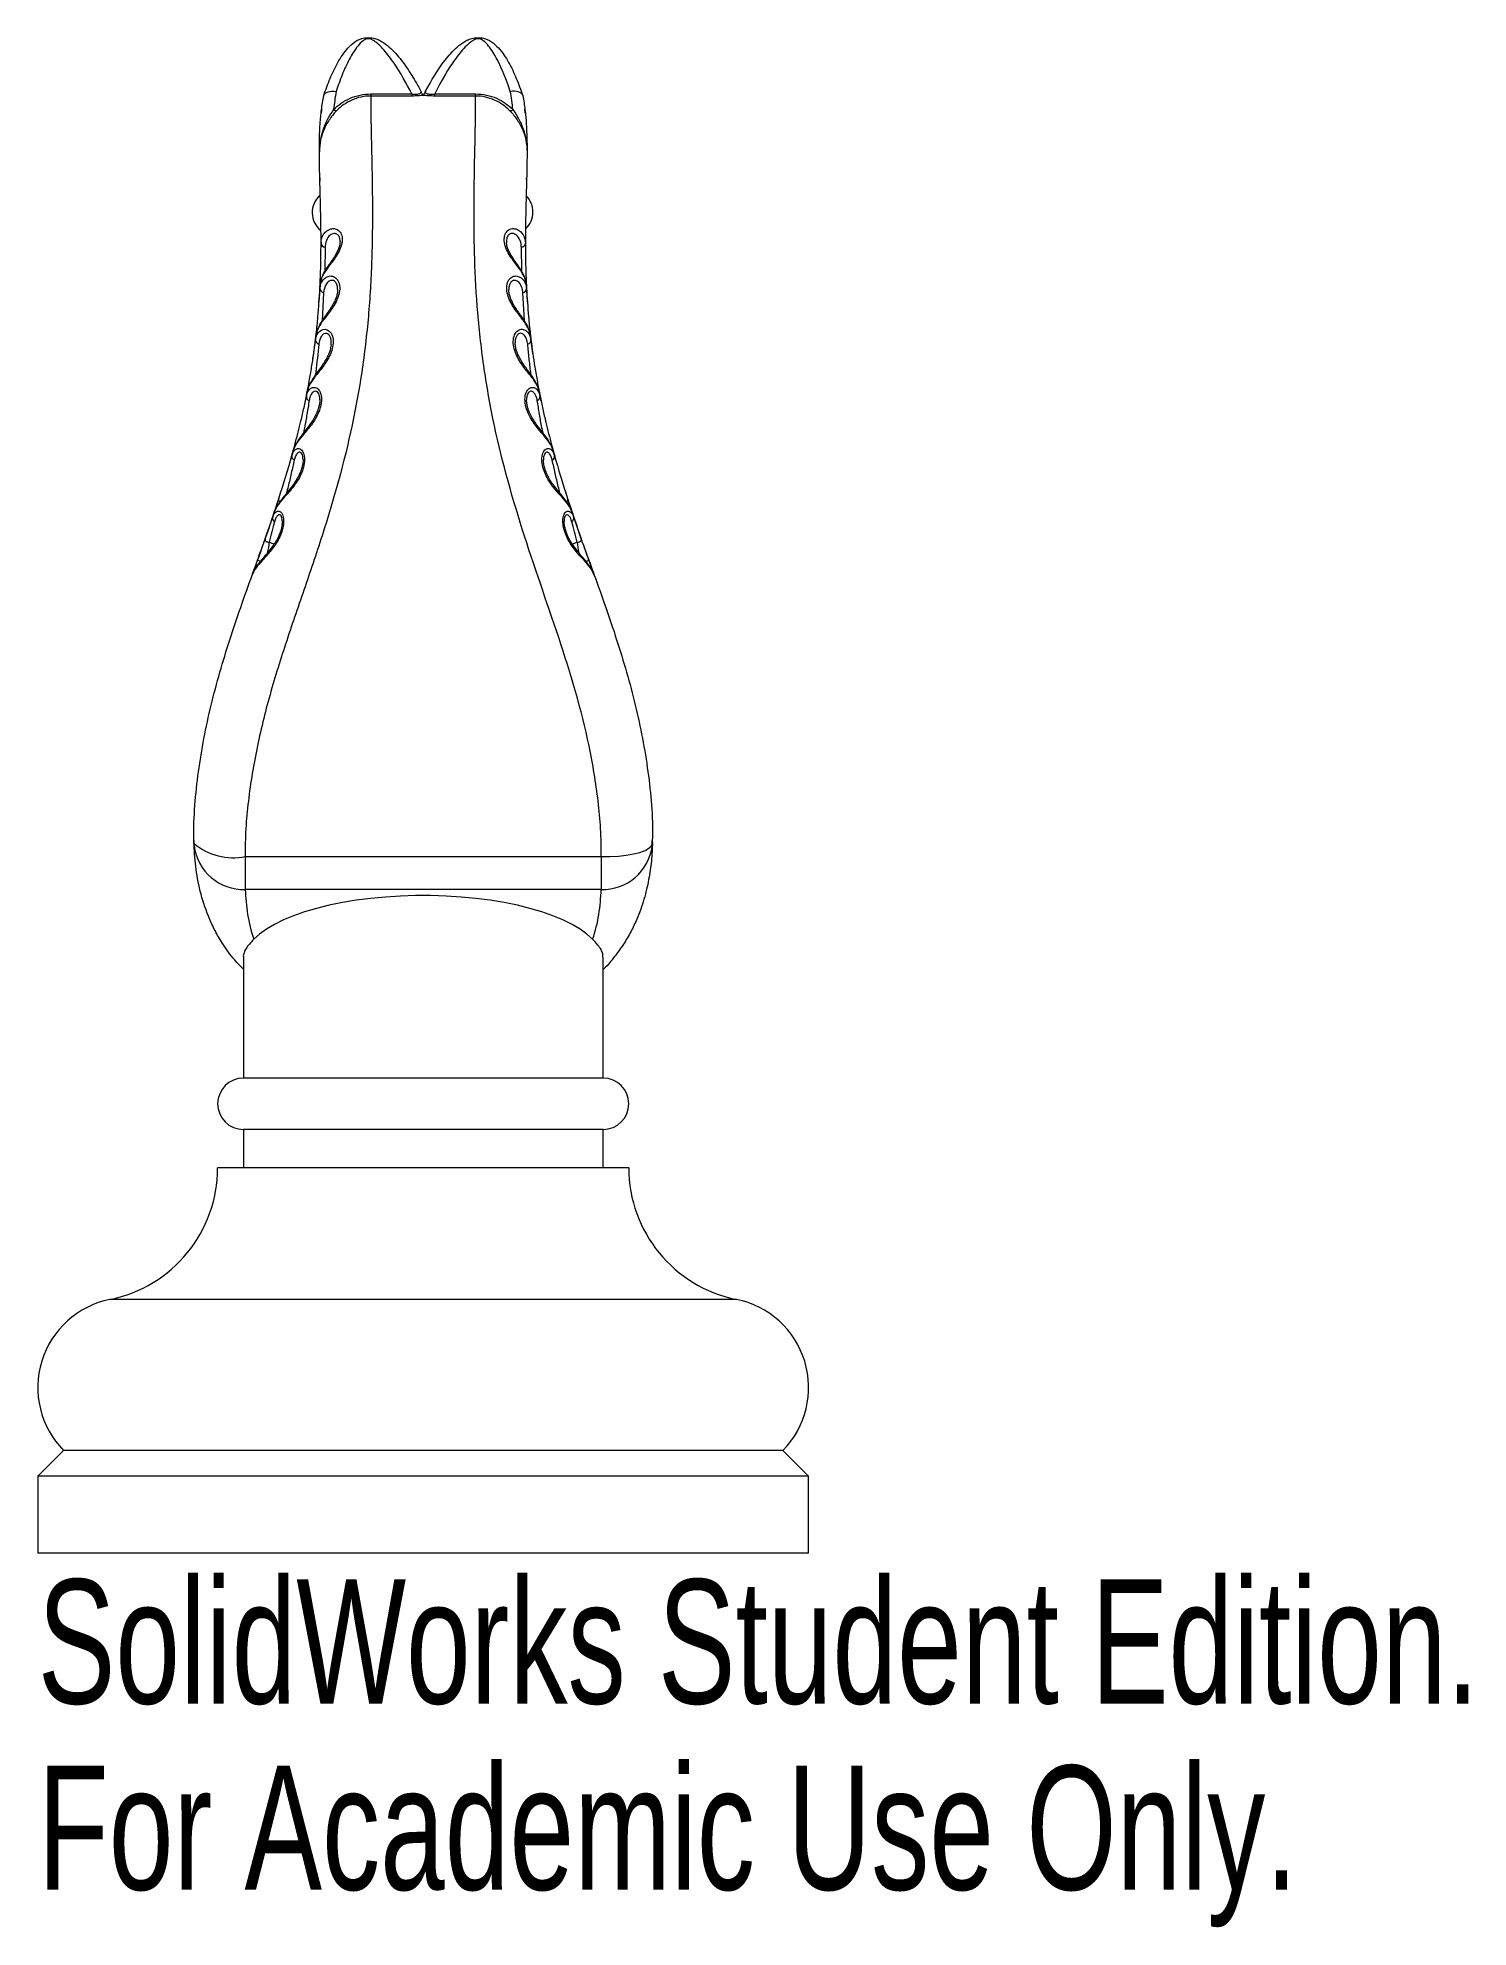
# Paper-space layout '_Front' of a CAD drawing. Header units: millimetres. Extents: x -15 to 40.7, y -14.6 to 59.
import ezdxf

# ---------------------------------------------------------------- set-up
doc = ezdxf.new("R2010")
doc.units = ezdxf.units.MM
doc.styles.add('SLDTEXTSTYLE0', font='TXT', dxfattribs={"width": 0.7})

psp = doc.layouts.new('_Front')

# ---------------------------------------------------------------- linework, layer by layer
at = {"color": 7, "linetype": 'Continuous', "lineweight": 15}
for p, q in [((-2.04, 56.814), (-2.04, 56.733)), ((-2.04, 56.814), (-0.447, 56.814)), ((-0.447, 56.733), (-2.04, 56.733)), ((-0.447, 56.814), (-0.447, 56.733)), ((0, 56.743), (0.009, 56.761)), ((0.447, 56.814), (2.04, 56.814)), ((0.447, 56.733), (0.447, 56.814)), ((2.04, 56.733), (0.447, 56.733)), ((2.04, 56.733), (2.04, 56.814)), ((-3.977, 51.042), (-3.977, 50.981)), ((3.242, 51.065), (3.239, 51.011)), ((-4.014, 49.379), (-4.058, 48.714)), ((4.058, 48.714), (4.014, 49.379)), ((-4.174, 47.402), (-4.316, 46.356)), ((-3.585, 47.042), (-3.586, 47.128)), ((4.269, 46.704), (4.174, 47.402)), ((-4.512, 45.23), (-4.589, 44.852)), ((-4.03, 44.901), (-4.028, 44.926)), ((4.589, 44.851), (4.512, 45.23)), ((-5.059, 42.922), (-5.162, 42.558)), ((5.162, 42.558), (5.059, 42.922)), ((-5.614, 41.079), (-5.835, 40.413)), ((-8.926, 27.745), (-8.924, 27.673)), ((8.904, 27.368), (8.911, 27.743)), ((8.924, 27.673), (8.925, 27.723)), ((-6.924, 27.127), (6.924, 27.127)), ((-6.924, 27.127), (-6.924, 25.84)), ((6.924, 27.127), (6.924, 25.84)), ((6.924, 25.84), (-6.924, 25.84)), ((-7, 23.211), (-7, 18.5)), ((7, 18.5), (7, 23.211)), ((7, 18.5), (-7, 18.5)), ((-7, 16.5), (-7, 15)), ((7, 16.5), (-7, 16.5)), ((7, 15), (7, 16.5)), ((8, 15), (-8, 15)), ((-14, 4), (-15, 3)), ((14, 4), (-14, 4)), ((15, 3), (14, 4)), ((-15, 3), (-15, 0)), ((15, 3), (-15, 3)), ((15, 0), (15, 3)), ((15, 0), (-15, 0))]:
    psp.add_line(p, q, dxfattribs=at)
at = {"color": 8, "linetype": 'Continuous', "lineweight": 15}
for p, q in [((-3.821, 50.845), (-3.832, 49.912)), ((3.832, 49.915), (3.821, 50.845)), ((-3.876, 49.074), (-3.936, 47.985)), ((3.936, 47.987), (3.876, 49.074)), ((-6.339, 38.609), (-6.45, 38.659)), ((12.191, 9.881), (-12.191, 9.881))]:
    psp.add_line(p, q, dxfattribs=at)
at = {"color": 7, "linetype": 'Continuous', "lineweight": 15, "flags": 128}
for points in [[(-0.009, 56.761), (-0.007, 56.757), (0, 56.743)], [(3.972, 56.063), (3.956, 56.229), (3.956, 56.23), (3.956, 56.23)], [(-6.565, 38.34), (-6.533, 38.43), (-6.45, 38.659)], [(6.924, 27.127), (7.264, 27.126), (7.594, 27.142), (7.904, 27.175), (8.186, 27.224), (8.431, 27.287), (8.632, 27.362), (8.784, 27.448), (8.881, 27.542), (8.922, 27.641)], [(6.593, 23.902), (6.371, 24.103), (6.103, 24.297), (5.791, 24.481), (5.437, 24.655), (5.045, 24.818), (4.616, 24.968), (4.154, 25.104), (3.663, 25.225), (3.145, 25.33), (2.604, 25.419), (2.045, 25.492), (1.471, 25.546), (0.887, 25.583), (0.296, 25.601), (-0.296, 25.601), (-0.887, 25.583), (-1.471, 25.546), (-2.045, 25.492), (-2.604, 25.419), (-3.145, 25.33), (-3.663, 25.225), (-4.154, 25.104), (-4.616, 24.968), (-5.045, 24.818), (-5.437, 24.655), (-5.791, 24.481), (-6.103, 24.297), (-6.371, 24.103), (-6.593, 23.902)]]:
    psp.add_lwpolyline(points, dxfattribs=at)
at = {"color": 8, "linetype": 'Continuous', "lineweight": 15, "flags": 128}
for points in [[(-5.994, 39.369), (-5.808, 39.294), (-5.804, 39.291)], [(5.804, 39.291), (5.808, 39.294), (5.994, 39.369)]]:
    psp.add_lwpolyline(points, dxfattribs=at)
at = {"color": 7, "linetype": 'Continuous', "lineweight": 15}
for centre, radius, start, end in [((-3.392, 56.313), 0.144, 228.49845, 284.59491), ((3.392, 56.313), 0.144, 255.40509, 311.50155), ((-3.431, 52.195), 0.889, 131.19597, 231.59309), ((3.383, 52.218), 0.889, 313.18036, 45.26938), ((-3.804, 51.018), 0.174, 184.95383, 264.30925), ((3.804, 51.018), 0.174, 275.69075, 355.04617), ((-3.847, 49.245), 0.174, 181.77838, 260.49563), ((3.847, 49.245), 0.174, 279.50437, 358.22162), ((-4.019, 47.236), 0.174, 177.36236, 254.79022), ((4.019, 47.236), 0.174, 285.20978, 2.63764), ((-4.373, 45.036), 0.174, 172.26525, 247.79163), ((4.373, 45.036), 0.174, 292.20837, 7.73475), ((-4.938, 42.707), 0.175, 167.30596, 240.83436), ((4.938, 42.707), 0.175, 299.16564, 12.69404), ((-5.686, 40.306), 0.176, 163.86435, 235.73353), ((5.686, 40.306), 0.176, 304.26647, 16.13565), ((-8.926, 27.675), 0.00273, 325.40165, 349.31644), ((-7.41, 29.384), 2.308, 229.05251, 282.12953), ((-6.987, 27.783), 1.944, 186.94287, 271.85394), ((6.983, 27.788), 1.949, 268.27911, 352.92408), ((8.925, 27.64), 0.00284, 141.49541, 163.3983), ((8.926, 27.675), 0.00273, 190.68356, 214.59835), ((-7, 17.5), 1, 90, 270), ((7, 17.5), 1, 270, 90), ((-13.222, 15), 5.222, 281.38806, 0), ((13.222, 15), 5.222, 180, 258.61194), ((-11.5, 6.449), 3.5, 101.38806, 224.41531), ((11.5, 6.449), 3.5, 315.58469, 78.61194)]:
    psp.add_arc(centre, radius, start, end, dxfattribs=at)
at = {"color": 8, "linetype": 'Continuous', "lineweight": 15}
for centre, radius, start, end in [((-7.97, 39.455), 1.978, 345.09245, 357.50367), ((8.047, 39.467), 2.055, 182.72711, 194.70425)]:
    psp.add_arc(centre, radius, start, end, dxfattribs=at)
at = {"color": 7, "linetype": 'Continuous', "lineweight": 15}
for points, knots in [([(-3.871, 56.754), (-3.795, 56.979), (-3.713, 57.199), (-3.534, 57.629), (-3.436, 57.839), (-3.212, 58.237), (-3.089, 58.427), (-2.854, 58.685), (-2.767, 58.768), (-2.557, 58.912), (-2.431, 58.974), (-2.289, 59)], [0, 0, 0, 0, 0.25, 0.25, 0.5, 0.5, 0.75, 0.75, 0.875, 0.875, 1, 1, 1, 1]), ([(-0.447, 56.814), (-0.659, 57.233), (-0.883, 57.637), (-1.259, 58.192), (-1.391, 58.368), (-1.601, 58.606), (-1.674, 58.681), (-1.789, 58.784), (-1.829, 58.817), (-1.912, 58.878), (-1.955, 58.906), (-2.03, 58.941), (-2.057, 58.952), (-2.106, 58.962), (-2.123, 58.964), (-2.159, 58.964), (-2.177, 58.962), (-2.225, 58.951), (-2.25, 58.939), (-2.296, 58.914), (-2.317, 58.9), (-2.417, 58.825), (-2.483, 58.753), (-2.671, 58.521), (-2.78, 58.343), (-2.98, 57.964), (-3.071, 57.762), (-3.24, 57.346), (-3.317, 57.132), (-3.39, 56.913)], [0, 0, 0, 0, 0.25, 0.25, 0.375, 0.375, 0.4375, 0.4375, 0.46875, 0.46875, 0.5, 0.5, 0.515625, 0.515625, 0.523438, 0.523438, 0.53125, 0.53125, 0.546875, 0.546875, 0.5625, 0.5625, 0.625, 0.625, 0.75, 0.75, 0.875, 0.875, 1, 1, 1, 1]), ([(-2.289, 59), (-2.289, 59), (-2.267, 59), (-2.209, 59), (-2.175, 59), (-2.108, 59), (-2.074, 59), (-2.015, 59), (-1.993, 59), (-1.993, 59)], [0, 0, 0, 0, 0.25, 0.25, 0.5, 0.5, 0.75, 0.75, 1, 1, 1, 1]), ([(-1.993, 59), (-1.922, 58.987), (-1.854, 58.967), (-1.729, 58.917), (-1.672, 58.888), (-1.508, 58.792), (-1.411, 58.718), (-1.144, 58.483), (-0.991, 58.308), (-0.705, 57.936), (-0.572, 57.74), (-0.322, 57.336), (-0.204, 57.128), (-0.091, 56.916)], [0, 0, 0, 0, 0.0625, 0.0625, 0.125, 0.125, 0.25, 0.25, 0.5, 0.5, 0.75, 0.75, 1, 1, 1, 1]), ([(0.091, 56.916), (0.318, 57.341), (0.56, 57.749), (0.991, 58.307), (1.144, 58.484), (1.411, 58.718), (1.507, 58.791), (1.672, 58.888), (1.73, 58.917), (1.854, 58.967), (1.922, 58.987), (1.993, 59)], [0, 0, 0, 0, 0.5, 0.5, 0.75, 0.75, 0.875, 0.875, 0.9375, 0.9375, 1, 1, 1, 1]), ([(3.39, 56.913), (3.245, 57.351), (3.081, 57.775), (2.779, 58.344), (2.67, 58.523), (2.48, 58.755), (2.415, 58.827), (2.315, 58.901), (2.295, 58.915), (2.248, 58.94), (2.223, 58.952), (2.175, 58.962), (2.157, 58.964), (2.121, 58.964), (2.104, 58.961), (2.056, 58.951), (2.029, 58.94), (1.954, 58.905), (1.911, 58.877), (1.828, 58.817), (1.789, 58.784), (1.674, 58.681), (1.602, 58.606), (1.391, 58.368), (1.259, 58.192), (0.884, 57.638), (0.658, 57.233), (0.447, 56.814)], [0, 0, 0, 0, 0.25, 0.25, 0.375, 0.375, 0.4375, 0.4375, 0.453125, 0.453125, 0.46875, 0.46875, 0.476563, 0.476563, 0.484375, 0.484375, 0.5, 0.5, 0.53125, 0.53125, 0.5625, 0.5625, 0.625, 0.625, 0.75, 0.75, 1, 1, 1, 1]), ([(1.993, 59), (1.993, 59), (2.015, 59), (2.074, 59), (2.108, 59), (2.175, 59), (2.209, 59), (2.267, 59), (2.289, 59), (2.289, 59)], [0, 0, 0, 0, 0.25, 0.25, 0.5, 0.5, 0.75, 0.75, 1, 1, 1, 1]), ([(2.289, 59), (2.429, 58.974), (2.554, 58.914), (2.762, 58.771), (2.85, 58.689), (3.086, 58.431), (3.211, 58.239), (3.435, 57.84), (3.533, 57.63), (3.713, 57.2), (3.795, 56.979), (3.871, 56.754)], [0, 0, 0, 0, 0.125, 0.125, 0.25, 0.25, 0.5, 0.5, 0.75, 0.75, 1, 1, 1, 1]), ([(-2.04, 56.733), (-2.04, 56.644), (-2.041, 56.5), (-2.038, 56.084), (-2.035, 55.814), (-2.025, 55.29), (-2.021, 55.097), (-2.012, 54.681), (-2.007, 54.456), (-1.997, 53.975), (-1.992, 53.718), (-1.984, 53.172), (-1.98, 52.881), (-1.975, 51.982), (-1.978, 51.341), (-2.005, 50.328), (-2.018, 49.98), (-2.053, 49.278), (-2.075, 48.924), (-2.158, 47.851), (-2.234, 47.124), (-2.437, 45.653), (-2.563, 44.917), (-3.009, 42.733), (-3.404, 41.3), (-4.075, 39.168), (-4.314, 38.461), (-4.796, 37.056), (-5.039, 36.358), (-5.503, 34.959), (-5.725, 34.259), (-6.126, 32.851), (-6.305, 32.142), (-6.602, 30.714), (-6.721, 29.998), (-6.849, 28.922), (-6.883, 28.563), (-6.926, 27.843), (-6.935, 27.485), (-6.924, 27.127)], [0, 0, 0, 0, 0.0625, 0.0625, 0.125, 0.125, 0.15625, 0.15625, 0.1875, 0.1875, 0.21875, 0.21875, 0.25, 0.25, 0.3125, 0.3125, 0.34375, 0.34375, 0.375, 0.375, 0.4375, 0.4375, 0.5, 0.5, 0.625, 0.625, 0.6875, 0.6875, 0.75, 0.75, 0.8125, 0.8125, 0.875, 0.875, 0.9375, 0.9375, 0.96875, 0.96875, 1, 1, 1, 1]), ([(-4.04, 54.561), (-4.041, 54.923), (-4.034, 55.286), (-3.998, 55.833), (-3.982, 56.015), (-3.938, 56.379), (-3.91, 56.563), (-3.874, 56.743)], [0, 0, 0, 0, 0.5, 0.5, 0.75, 0.75, 1, 1, 1, 1]), ([(-3.874, 56.743), (-3.874, 56.743), (-3.874, 56.744), (-3.873, 56.746), (-3.873, 56.748), (-3.872, 56.751), (-3.871, 56.754)], [0, 0, 0, 0, 0.00002252998, 0.00002252998, 0.00002252998, 0.00004142278, 0.00004142278, 0.00004142278, 0.00004142278]), ([(-3.871, 56.754), (-3.849, 56.818), (-3.789, 56.869), (-3.614, 56.927), (-3.502, 56.932), (-3.39, 56.913)], [0, 0, 0, 0, 0.5, 0.5, 1, 1, 1, 1]), ([(-3.487, 56.205), (-3.309, 56.383), (-3.093, 56.536), (-2.724, 56.698), (-2.591, 56.742), (-2.32, 56.799), (-2.182, 56.814), (-2.04, 56.814)], [0, 0, 0, 0, 0.5, 0.5, 0.75, 0.75, 1, 1, 1, 1]), ([(-2.04, 56.733), (-2.17, 56.733), (-2.297, 56.719), (-2.545, 56.665), (-2.667, 56.625), (-3.002, 56.475), (-3.196, 56.335), (-3.356, 56.174)], [0, 0, 0, 0, 0.25, 0.25, 0.5, 0.5, 1, 1, 1, 1]), ([(-0.447, 56.814), (-0.384, 56.807), (-0.32, 56.804), (-0.209, 56.809), (-0.164, 56.818), (-0.106, 56.841), (-0.091, 56.855), (-0.079, 56.884), (-0.082, 56.9), (-0.091, 56.916)], [0, 0, 0, 0, 0.25, 0.25, 0.5, 0.5, 0.75, 0.75, 1, 1, 1, 1]), ([(-0.009, 56.761), (-0.055, 56.752), (-0.119, 56.745), (-0.271, 56.736), (-0.359, 56.733), (-0.447, 56.733)], [0, 0, 0, 0, 0.5, 0.5, 1, 1, 1, 1]), ([(0.447, 56.733), (0.359, 56.733), (0.271, 56.736), (0.118, 56.745), (0.055, 56.752), (0.009, 56.761)], [0, 0, 0, 0, 0.5, 0.5, 1, 1, 1, 1]), ([(0.091, 56.916), (0.082, 56.9), (0.079, 56.884), (0.091, 56.855), (0.106, 56.841), (0.164, 56.818), (0.208, 56.809), (0.319, 56.804), (0.384, 56.807), (0.447, 56.814)], [0, 0, 0, 0, 0.25, 0.25, 0.5, 0.5, 0.75, 0.75, 1, 1, 1, 1]), ([(6.924, 27.127), (6.935, 27.485), (6.926, 27.845), (6.883, 28.564), (6.849, 28.922), (6.721, 29.998), (6.602, 30.715), (6.156, 32.853), (5.738, 34.252), (4.81, 37.047), (4.303, 38.448), (3.41, 41.281), (3.014, 42.713), (2.566, 44.901), (2.439, 45.64), (2.235, 47.112), (2.159, 47.841), (2.049, 49.266), (2.015, 49.964), (1.987, 50.981), (1.982, 51.315), (1.976, 51.957), (1.976, 52.267), (1.98, 52.864), (1.983, 53.151), (1.992, 53.701), (1.997, 53.962), (2.012, 54.688), (2.021, 55.102), (2.031, 55.623), (2.034, 55.781), (2.038, 56.061), (2.039, 56.183), (2.041, 56.499), (2.04, 56.644), (2.04, 56.733)], [0, 0, 0, 0, 0.03125, 0.03125, 0.0625, 0.0625, 0.125, 0.125, 0.25, 0.25, 0.375, 0.375, 0.5, 0.5, 0.5625, 0.5625, 0.625, 0.625, 0.6875, 0.6875, 0.71875, 0.71875, 0.75, 0.75, 0.78125, 0.78125, 0.8125, 0.8125, 0.875, 0.875, 0.90625, 0.90625, 0.9375, 0.9375, 1, 1, 1, 1]), ([(2.04, 56.814), (2.182, 56.814), (2.324, 56.798), (2.596, 56.741), (2.725, 56.698), (2.971, 56.59), (3.088, 56.524), (3.301, 56.376), (3.398, 56.294), (3.487, 56.205)], [0, 0, 0, 0, 0.25, 0.25, 0.5, 0.5, 0.75, 0.75, 1, 1, 1, 1]), ([(3.356, 56.174), (3.276, 56.254), (3.189, 56.329), (2.998, 56.463), (2.893, 56.524), (2.667, 56.625), (2.549, 56.664), (2.3, 56.719), (2.17, 56.733), (2.04, 56.733)], [0, 0, 0, 0, 0.25, 0.25, 0.5, 0.5, 0.75, 0.75, 1, 1, 1, 1]), ([(3.871, 56.754), (3.849, 56.818), (3.789, 56.869), (3.614, 56.927), (3.502, 56.932), (3.39, 56.913)], [0, 0, 0, 0, 0.5, 0.5, 1, 1, 1, 1]), ([(3.871, 56.754), (3.872, 56.75), (3.873, 56.747), (3.874, 56.745), (3.874, 56.744), (3.874, 56.743), (3.874, 56.743)], [0, 0, 0, 0, 0.00002232162, 0.00002232162, 0.00002232162, 0.00004121863, 0.00004121863, 0.00004121863, 0.00004121863]), ([(3.874, 56.743), (3.91, 56.563), (3.938, 56.379), (3.982, 56.015), (3.998, 55.833), (4.034, 55.286), (4.041, 54.923), (4.04, 54.561)], [0, 0, 0, 0, 0.25, 0.25, 0.5, 0.5, 1, 1, 1, 1]), ([(-3.487, 56.205), (-3.567, 56.097), (-3.643, 55.979), (-3.779, 55.727), (-3.84, 55.591), (-3.987, 55.171), (-4.041, 54.864), (-4.04, 54.561)], [0, 0, 0, 0, 0.25, 0.25, 0.5, 0.5, 1, 1, 1, 1]), ([(-3.356, 56.174), (-3.452, 56.077), (-3.544, 55.969), (-3.711, 55.729), (-3.787, 55.597), (-3.91, 55.32), (-3.959, 55.173), (-4.024, 54.87), (-4.04, 54.715), (-4.04, 54.561)], [0, 0, 0, 0, 0.25, 0.25, 0.5, 0.5, 0.75, 0.75, 1, 1, 1, 1]), ([(-3.956, 56.23), (-3.956, 56.229), (-3.963, 56.173), (-3.968, 56.116), (-3.973, 56.06)], [0, 0, 0, 0, 0.002504, 1, 1, 1, 1]), ([(3.356, 56.174), (3.452, 56.077), (3.544, 55.969), (3.711, 55.729), (3.787, 55.597), (3.91, 55.32), (3.959, 55.173), (4.024, 54.87), (4.04, 54.715), (4.04, 54.561)], [0, 0, 0, 0, 0.25, 0.25, 0.5, 0.5, 0.75, 0.75, 1, 1, 1, 1]), ([(3.487, 56.205), (3.567, 56.097), (3.643, 55.979), (3.779, 55.727), (3.84, 55.591), (3.987, 55.171), (4.041, 54.864), (4.04, 54.561)], [0, 0, 0, 0, 0.25, 0.25, 0.5, 0.5, 1, 1, 1, 1]), ([(-3.977, 51.003), (-3.977, 51.458), (-3.984, 51.889), (-4.001, 52.658), (-4.011, 52.999), (-4.023, 53.45), (-4.027, 53.591), (-4.032, 53.846), (-4.034, 53.961), (-4.039, 54.273), (-4.04, 54.437), (-4.04, 54.561)], [0, 0, 0, 0, 0.25, 0.25, 0.5, 0.5, 0.625, 0.625, 0.75, 0.75, 1, 1, 1, 1]), ([(4.04, 54.561), (4.04, 54.435), (4.039, 54.268), (4.034, 53.949), (4.032, 53.832), (4.026, 53.576), (4.023, 53.438), (4.011, 52.992), (4.001, 52.652), (3.984, 51.878), (3.977, 51.455), (3.977, 51.003)], [0, 0, 0, 0, 0.25, 0.25, 0.375, 0.375, 0.5, 0.5, 0.75, 0.75, 1, 1, 1, 1]), ([(-4.025, 53.548), (-4.025, 53.547), (-4.025, 53.545), (-4.025, 53.522), (-4.024, 53.508)], [0, 0, 0, 0, 0.420892, 1, 1, 1, 1]), ([(-4.016, 53.197), (-4.018, 53.277), (-4.02, 53.346), (-4.023, 53.455), (-4.024, 53.495), (-4.025, 53.519)], [0, 0, 0, 0, 0.5, 0.5, 1, 1, 1, 1]), ([(-4.025, 53.516), (-4.024, 53.51), (-4.024, 53.496), (-4.023, 53.457), (-4.023, 53.433)], [0, 0, 0, 0, 0.390413, 1, 1, 1, 1]), ([(4.024, 53.483), (4.024, 53.503), (4.025, 53.541), (4.025, 53.546), (4.025, 53.548)], [0, 0, 0, 0, 0.538359, 1, 1, 1, 1]), ([(-3.977, 51.003), (-3.977, 51.119), (-3.947, 51.23), (-3.86, 51.375), (-3.825, 51.419), (-3.741, 51.494), (-3.692, 51.525), (-3.587, 51.566), (-3.529, 51.576), (-3.414, 51.566), (-3.356, 51.546), (-3.256, 51.47), (-3.213, 51.414), (-3.16, 51.275), (-3.148, 51.192), (-3.159, 51.016), (-3.182, 50.923), (-3.25, 50.741), (-3.296, 50.651), (-3.447, 50.396), (-3.567, 50.244), (-3.769, 49.971), (-3.855, 49.847), (-3.974, 49.608), (-4.009, 49.493), (-4.014, 49.379)], [0, 0, 0, 0, 0.125, 0.125, 0.1875, 0.1875, 0.25, 0.25, 0.3125, 0.3125, 0.375, 0.375, 0.4375, 0.4375, 0.5, 0.5, 0.5625, 0.5625, 0.625, 0.625, 0.75, 0.75, 0.875, 0.875, 1, 1, 1, 1]), ([(4.014, 49.379), (4.009, 49.492), (3.975, 49.606), (3.857, 49.845), (3.772, 49.968), (3.619, 50.173), (3.565, 50.245), (3.455, 50.396), (3.399, 50.477), (3.298, 50.646), (3.252, 50.735), (3.183, 50.918), (3.16, 51.012), (3.148, 51.189), (3.159, 51.273), (3.212, 51.412), (3.255, 51.468), (3.355, 51.545), (3.413, 51.566), (3.528, 51.576), (3.586, 51.567), (3.744, 51.506), (3.831, 51.423), (3.947, 51.231), (3.977, 51.119), (3.977, 51.003)], [0, 0, 0, 0, 0.125, 0.125, 0.25, 0.25, 0.3125, 0.3125, 0.375, 0.375, 0.4375, 0.4375, 0.5, 0.5, 0.5625, 0.5625, 0.625, 0.625, 0.6875, 0.6875, 0.75, 0.75, 0.875, 0.875, 1, 1, 1, 1]), ([(-4.019, 49.302), (-4.01, 49.5), (-3.983, 50.065), (-3.979, 50.634), (-3.977, 51.003)], [0, 0, 0, 0, 0.351034, 1, 1, 1, 1]), ([(-3.237, 51.074), (-3.238, 51.04), (-3.24, 50.963), (-3.278, 50.824), (-3.342, 50.671), (-3.432, 50.51), (-3.541, 50.346), (-3.661, 50.177), (-3.785, 49.999), (-3.901, 49.805), (-3.979, 49.606), (-4.016, 49.459), (-4.012, 49.388), (-4.011, 49.379)], [0, 0, 0, 0, 0.057893, 0.127729, 0.201955, 0.283102, 0.37258, 0.472124, 0.585742, 0.716462, 0.860191, 0.983145, 1, 1, 1, 1]), ([(4.006, 49.421), (4.005, 49.444), (4.002, 49.532), (3.952, 49.685), (3.859, 49.882), (3.736, 50.071), (3.606, 50.254), (3.488, 50.423), (3.388, 50.586), (3.308, 50.745), (3.255, 50.893), (3.245, 50.979), (3.24, 51.016)], [0, 0, 0, 0, 0.047172, 0.180812, 0.320979, 0.464354, 0.581913, 0.684802, 0.775057, 0.856184, 0.938674, 1, 1, 1, 1]), ([(3.977, 51.003), (3.979, 50.634), (3.983, 50.068), (4.009, 49.506), (4.019, 49.31)], [0, 0, 0, 0, 0.65221, 1, 1, 1, 1]), ([(-4.021, 49.24), (-4.015, 49.351), (-3.982, 49.455), (-3.891, 49.587), (-3.853, 49.626), (-3.766, 49.688), (-3.715, 49.712), (-3.607, 49.731), (-3.547, 49.727), (-3.434, 49.682), (-3.38, 49.639), (-3.297, 49.517), (-3.268, 49.438), (-3.245, 49.262), (-3.25, 49.167), (-3.308, 48.883), (-3.4, 48.697), (-3.605, 48.372), (-3.719, 48.228), (-3.915, 47.97), (-4, 47.851), (-4.123, 47.623), (-4.161, 47.513), (-4.174, 47.402)], [0, 0, 0, 0, 0.125, 0.125, 0.1875, 0.1875, 0.25, 0.25, 0.3125, 0.3125, 0.375, 0.375, 0.4375, 0.4375, 0.5, 0.5, 0.625, 0.625, 0.75, 0.75, 0.875, 0.875, 1, 1, 1, 1]), ([(4.174, 47.402), (4.161, 47.513), (4.123, 47.622), (4.001, 47.849), (3.916, 47.968), (3.72, 48.226), (3.607, 48.369), (3.453, 48.613), (3.404, 48.7), (3.323, 48.879), (3.29, 48.974), (3.251, 49.163), (3.245, 49.259), (3.267, 49.433), (3.295, 49.513), (3.377, 49.636), (3.431, 49.68), (3.545, 49.727), (3.604, 49.731), (3.768, 49.703), (3.859, 49.632), (3.981, 49.457), (4.015, 49.351), (4.021, 49.24)], [0, 0, 0, 0, 0.125, 0.125, 0.25, 0.25, 0.375, 0.375, 0.4375, 0.4375, 0.5, 0.5, 0.5625, 0.5625, 0.625, 0.625, 0.6875, 0.6875, 0.75, 0.75, 0.875, 0.875, 1, 1, 1, 1]), ([(-4.185, 47.323), (-4.178, 47.372), (-4.143, 47.648), (-4.081, 48.285), (-4.044, 48.876), (-4.021, 49.24)], [0, 0, 0, 0, 0.076938, 0.430408, 1, 1, 1, 1]), ([(-3.333, 49.206), (-3.333, 49.175), (-3.333, 49.097), (-3.365, 48.955), (-3.425, 48.788), (-3.514, 48.613), (-3.625, 48.435), (-3.753, 48.254), (-3.886, 48.066), (-4.019, 47.864), (-4.114, 47.658), (-4.165, 47.51), (-4.168, 47.438), (-4.168, 47.432)], [0, 0, 0, 0, 0.044548, 0.113961, 0.189466, 0.272876, 0.365087, 0.467749, 0.583569, 0.714566, 0.864175, 0.990005, 1, 1, 1, 1]), ([(4.163, 47.445), (4.159, 47.474), (4.147, 47.571), (4.082, 47.735), (3.973, 47.941), (3.835, 48.14), (3.695, 48.334), (3.573, 48.516), (3.47, 48.694), (3.393, 48.867), (3.347, 49.028), (3.327, 49.142), (3.332, 49.193), (3.333, 49.201)], [0, 0, 0, 0, 0.05629, 0.186389, 0.323782, 0.464165, 0.577073, 0.677749, 0.766414, 0.847473, 0.920979, 0.987501, 1, 1, 1, 1]), ([(4.021, 49.24), (4.044, 48.876), (4.081, 48.286), (4.143, 47.65), (4.178, 47.375), (4.184, 47.327)], [0, 0, 0, 0, 0.570683, 0.924311, 1, 1, 1, 1]), ([(-4.526, 45.158), (-4.495, 45.317), (-4.429, 45.66), (-4.342, 46.176), (-4.26, 46.711), (-4.215, 47.066), (-4.193, 47.244)], [0, 0, 0, 0, 0.2248451, 0.4835359, 0.7417484, 1, 1, 1, 1]), ([(-4.193, 47.244), (-4.18, 47.35), (-4.143, 47.447), (-4.016, 47.601), (-3.923, 47.659), (-3.762, 47.647), (-3.705, 47.625), (-3.604, 47.534), (-3.562, 47.466), (-3.511, 47.303), (-3.501, 47.209), (-3.512, 47.017), (-3.532, 46.919), (-3.592, 46.731), (-3.632, 46.639), (-3.722, 46.467), (-3.772, 46.385), (-3.93, 46.153), (-4.039, 46.02), (-4.235, 45.773), (-4.318, 45.663), (-4.446, 45.446), (-4.49, 45.339), (-4.512, 45.23)], [0, 0, 0, 0, 0.125, 0.125, 0.25, 0.25, 0.3125, 0.3125, 0.375, 0.375, 0.4375, 0.4375, 0.5, 0.5, 0.5625, 0.5625, 0.625, 0.625, 0.75, 0.75, 0.875, 0.875, 1, 1, 1, 1]), ([(4.512, 45.23), (4.49, 45.339), (4.447, 45.444), (4.32, 45.66), (4.235, 45.773), (4.09, 45.956), (4.038, 46.02), (3.933, 46.156), (3.878, 46.229), (3.722, 46.459), (3.623, 46.634), (3.533, 46.916), (3.513, 47.014), (3.501, 47.205), (3.51, 47.3), (3.561, 47.464), (3.603, 47.533), (3.704, 47.624), (3.76, 47.646), (3.868, 47.655), (3.919, 47.643), (4.007, 47.597), (4.046, 47.564), (4.142, 47.449), (4.18, 47.35), (4.193, 47.244)], [0, 0, 0, 0, 0.125, 0.125, 0.25, 0.25, 0.3125, 0.3125, 0.375, 0.375, 0.5, 0.5, 0.5625, 0.5625, 0.625, 0.625, 0.6875, 0.6875, 0.75, 0.75, 0.8125, 0.8125, 0.875, 0.875, 1, 1, 1, 1]), ([(4.498, 45.27), (4.488, 45.312), (4.463, 45.426), (4.374, 45.606), (4.241, 45.82), (4.085, 46.03), (3.935, 46.235), (3.809, 46.428), (3.707, 46.619), (3.632, 46.803), (3.591, 46.973), (3.575, 47.087), (3.58, 47.135), (3.58, 47.138)], [0, 0, 0, 0, 0.077789, 0.207966, 0.34743, 0.488322, 0.597344, 0.695622, 0.783197, 0.862916, 0.933994, 0.996299, 1, 1, 1, 1]), ([(4.193, 47.244), (4.24, 46.889), (4.312, 46.343), (4.434, 45.632), (4.504, 45.273), (4.536, 45.111)], [0, 0, 0, 0, 0.5053725, 0.7768267, 1, 1, 1, 1]), ([(-3.586, 47.045), (-3.591, 47.007), (-3.602, 46.911), (-3.652, 46.75), (-3.733, 46.566), (-3.841, 46.376), (-3.97, 46.186), (-4.114, 45.992), (-4.261, 45.79), (-4.385, 45.586), (-4.467, 45.417), (-4.487, 45.318), (-4.492, 45.29)], [0, 0, 0, 0, 0.050374, 0.126832, 0.212154, 0.30666, 0.411505, 0.528088, 0.660744, 0.809021, 0.945793, 1, 1, 1, 1]), ([(-5.117, 42.717), (-5.077, 42.86), (-4.951, 43.31), (-4.797, 43.916), (-4.651, 44.549), (-4.581, 44.889), (-4.546, 45.059)], [0, 0, 0, 0, 0.173673, 0.545512, 0.772717, 1, 1, 1, 1]), ([(-4.546, 45.059), (-4.526, 45.159), (-4.485, 45.247), (-4.388, 45.342), (-4.35, 45.368), (-4.263, 45.394), (-4.215, 45.394), (-4.116, 45.352), (-4.067, 45.307), (-3.993, 45.174), (-3.969, 45.086), (-3.955, 44.899), (-3.963, 44.801), (-4.002, 44.608), (-4.032, 44.514), (-4.145, 44.241), (-4.247, 44.079), (-4.46, 43.79), (-4.568, 43.666), (-4.763, 43.435), (-4.848, 43.33), (-4.981, 43.127), (-5.03, 43.026), (-5.059, 42.922)], [0, 0, 0, 0, 0.125, 0.125, 0.1875, 0.1875, 0.25, 0.25, 0.3125, 0.3125, 0.375, 0.375, 0.4375, 0.4375, 0.5, 0.5, 0.625, 0.625, 0.75, 0.75, 0.875, 0.875, 1, 1, 1, 1]), ([(-4.026, 44.926), (-4.025, 44.921), (-4.021, 44.872), (-4.033, 44.761), (-4.068, 44.597), (-4.135, 44.413), (-4.231, 44.219), (-4.354, 44.021), (-4.497, 43.824), (-4.653, 43.626), (-4.813, 43.418), (-4.943, 43.208), (-5.021, 43.06), (-5.039, 42.984), (-5.04, 42.981)], [0, 0, 0, 0, 0.006987, 0.061717, 0.125407, 0.199279, 0.282608, 0.375417, 0.477873, 0.591428, 0.720825, 0.865796, 0.993823, 1, 1, 1, 1]), ([(5.059, 42.922), (5.03, 43.026), (4.982, 43.125), (4.85, 43.329), (4.764, 43.434), (4.57, 43.664), (4.462, 43.788), (4.302, 44.005), (4.25, 44.081), (4.154, 44.243), (4.109, 44.33), (4.033, 44.511), (4.003, 44.604), (3.963, 44.799), (3.955, 44.896), (3.969, 45.084), (3.992, 45.171), (4.065, 45.305), (4.114, 45.35), (4.213, 45.394), (4.262, 45.394), (4.348, 45.369), (4.387, 45.344), (4.484, 45.248), (4.525, 45.159), (4.546, 45.059)], [0, 0, 0, 0, 0.125, 0.125, 0.25, 0.25, 0.375, 0.375, 0.4375, 0.4375, 0.5, 0.5, 0.5625, 0.5625, 0.625, 0.625, 0.6875, 0.6875, 0.75, 0.75, 0.8125, 0.8125, 0.875, 0.875, 1, 1, 1, 1]), ([(5.057, 42.923), (5.036, 42.988), (4.991, 43.126), (4.872, 43.33), (4.722, 43.539), (4.557, 43.747), (4.404, 43.949), (4.271, 44.15), (4.163, 44.349), (4.085, 44.542), (4.04, 44.719), (4.022, 44.842), (4.026, 44.898), (4.026, 44.906)], [0, 0, 0, 0, 0.1148133, 0.2414842, 0.3801069, 0.5016039, 0.6069456, 0.7018359, 0.7874746, 0.8644539, 0.9321769, 0.9901057, 1, 1, 1, 1]), ([(4.546, 45.059), (4.581, 44.889), (4.651, 44.549), (4.797, 43.917), (4.951, 43.311), (5.076, 42.861), (5.116, 42.718)], [0, 0, 0, 0, 0.227279, 0.454629, 0.825612, 1, 1, 1, 1]), ([(-5.108, 42.745), (-5.083, 42.837), (-5.039, 42.915), (-4.944, 42.989), (-4.907, 43.006), (-4.825, 43.01), (-4.781, 42.996), (-4.698, 42.918), (-4.662, 42.854), (-4.62, 42.689), (-4.614, 42.594), (-4.63, 42.402), (-4.65, 42.304), (-4.708, 42.118), (-4.745, 42.028), (-4.873, 41.77), (-4.977, 41.62), (-5.191, 41.349), (-5.298, 41.232), (-5.489, 41.017), (-5.575, 40.918), (-5.711, 40.725), (-5.762, 40.631), (-5.795, 40.532)], [0, 0, 0, 0, 0.125, 0.125, 0.1875, 0.1875, 0.25, 0.25, 0.3125, 0.3125, 0.375, 0.375, 0.4375, 0.4375, 0.5, 0.5, 0.625, 0.625, 0.75, 0.75, 0.875, 0.875, 1, 1, 1, 1]), ([(-5.029, 43.033), (-5.042, 42.985), (-5.055, 42.934), (-5.069, 42.886), (-5.07, 42.883)], [0, 0, 0, 0, 0.943063, 1, 1, 1, 1]), ([(5.795, 40.532), (5.762, 40.631), (5.711, 40.725), (5.576, 40.917), (5.491, 41.016), (5.299, 41.231), (5.193, 41.347), (4.979, 41.618), (4.874, 41.768), (4.746, 42.026), (4.709, 42.117), (4.651, 42.303), (4.63, 42.401), (4.614, 42.593), (4.619, 42.688), (4.661, 42.853), (4.697, 42.917), (4.78, 42.995), (4.825, 43.01), (4.906, 43.006), (4.943, 42.99), (5.039, 42.916), (5.083, 42.837), (5.108, 42.745)], [0, 0, 0, 0, 0.125, 0.125, 0.25, 0.25, 0.375, 0.375, 0.5, 0.5, 0.5625, 0.5625, 0.625, 0.625, 0.6875, 0.6875, 0.75, 0.75, 0.8125, 0.8125, 0.875, 0.875, 1, 1, 1, 1]), ([(5.07, 42.883), (5.069, 42.885), (5.055, 42.934), (5.042, 42.986), (5.029, 43.035)], [0, 0, 0, 0, 0.049527, 1, 1, 1, 1]), ([(-4.677, 42.564), (-4.677, 42.533), (-4.679, 42.452), (-4.707, 42.307), (-4.762, 42.131), (-4.848, 41.938), (-4.963, 41.739), (-5.103, 41.538), (-5.26, 41.339), (-5.429, 41.138), (-5.594, 40.926), (-5.714, 40.74), (-5.759, 40.617), (-5.773, 40.578)], [0, 0, 0, 0, 0.035659, 0.092002, 0.158393, 0.235831, 0.322738, 0.41966, 0.526412, 0.644877, 0.780636, 0.930417, 1, 1, 1, 1]), ([(5.795, 40.532), (5.766, 40.604), (5.708, 40.749), (5.569, 40.959), (5.405, 41.167), (5.229, 41.377), (5.071, 41.581), (4.934, 41.785), (4.823, 41.988), (4.743, 42.184), (4.695, 42.362), (4.675, 42.489), (4.677, 42.549), (4.677, 42.562)], [0, 0, 0, 0, 0.126616, 0.253134, 0.392778, 0.510558, 0.613293, 0.706712, 0.791072, 0.866239, 0.931318, 0.985166, 1, 1, 1, 1]), ([(6.638, 38.135), (6.526, 38.449), (6.261, 39.184), (5.895, 40.22), (5.652, 40.967), (5.544, 41.299)], [0, 0, 0, 0, 0.292534, 0.685694, 1, 1, 1, 1]), ([(-5.855, 40.354), (-5.826, 40.44), (-5.781, 40.511), (-5.688, 40.569), (-5.653, 40.579), (-5.577, 40.564), (-5.537, 40.538), (-5.47, 40.434), (-5.445, 40.354), (-5.429, 40.176), (-5.435, 40.077), (-5.469, 39.886), (-5.497, 39.79), (-5.565, 39.609), (-5.606, 39.523), (-5.742, 39.275), (-5.847, 39.132), (-6.059, 38.874), (-6.164, 38.761), (-6.352, 38.555), (-6.435, 38.46), (-6.571, 38.273), (-6.622, 38.181), (-6.657, 38.084)], [0, 0, 0, 0, 0.125, 0.125, 0.1875, 0.1875, 0.25, 0.25, 0.3125, 0.3125, 0.375, 0.375, 0.4375, 0.4375, 0.5, 0.5, 0.625, 0.625, 0.75, 0.75, 0.875, 0.875, 1, 1, 1, 1]), ([(-5.858, 40.343), (-5.83, 40.426), (-5.772, 40.6), (-5.702, 40.81), (-5.652, 40.962), (-5.631, 41.028), (-5.62, 41.061), (-5.62, 41.062)], [0, 0, 0, 0, 0.334807, 0.707347, 0.849901, 0.99324, 1, 1, 1, 1]), ([(6.657, 38.084), (6.622, 38.181), (6.571, 38.272), (6.437, 38.458), (6.353, 38.553), (6.164, 38.76), (6.06, 38.872), (5.849, 39.129), (5.742, 39.275), (5.562, 39.602), (5.487, 39.788), (5.435, 40.076), (5.429, 40.175), (5.445, 40.353), (5.47, 40.433), (5.536, 40.537), (5.576, 40.564), (5.652, 40.579), (5.687, 40.569), (5.781, 40.512), (5.826, 40.44), (5.855, 40.354)], [0, 0, 0, 0, 0.125, 0.125, 0.25, 0.25, 0.375, 0.375, 0.5, 0.5, 0.625, 0.625, 0.6875, 0.6875, 0.75, 0.75, 0.8125, 0.8125, 0.875, 0.875, 1, 1, 1, 1]), ([(5.62, 41.062), (5.62, 41.061), (5.631, 41.028), (5.652, 40.962), (5.702, 40.81), (5.772, 40.6), (5.831, 40.426), (5.858, 40.343)], [0, 0, 0, 0, 0.006759, 0.150096, 0.292648, 0.665183, 1, 1, 1, 1]), ([(-5.485, 40.191), (-5.484, 40.165), (-5.483, 40.098), (-5.503, 39.969), (-5.545, 39.806), (-5.616, 39.621), (-5.718, 39.423), (-5.847, 39.219), (-6, 39.016), (-6.167, 38.816), (-6.342, 38.611), (-6.498, 38.403), (-6.601, 38.235), (-6.634, 38.134), (-6.643, 38.109)], [0, 0, 0, 0, 0.0279838, 0.0746571, 0.1313764, 0.1993051, 0.2775573, 0.3658079, 0.4637513, 0.5714865, 0.6918202, 0.8301606, 0.9566392, 1, 1, 1, 1]), ([(-5.845, 40.383), (-6.007, 39.916), (-6.229, 39.275), (-6.467, 38.613), (-6.531, 38.433)], [0, 0, 0, 0, 0.728332, 1, 1, 1, 1]), ([(6.655, 38.086), (6.654, 38.089), (6.634, 38.167), (6.553, 38.31), (6.414, 38.522), (6.24, 38.731), (6.06, 38.942), (5.898, 39.148), (5.757, 39.356), (5.643, 39.562), (5.56, 39.761), (5.509, 39.939), (5.484, 40.079), (5.485, 40.151), (5.485, 40.177)], [0, 0, 0, 0, 0.004337, 0.128919, 0.254621, 0.392712, 0.508279, 0.609374, 0.701673, 0.784975, 0.858546, 0.921437, 0.972547, 1, 1, 1, 1]), ([(-6.45, 38.659), (-6.406, 38.782), (-6.353, 38.93), (-6.247, 39.226), (-6.196, 39.371), (-6.149, 39.504)], [0, 0, 0, 0, 0.5, 0.5, 1, 1, 1, 1]), ([(-6.149, 39.504), (-6.165, 39.458), (-6.15, 39.419), (-6.088, 39.374), (-6.043, 39.366), (-5.994, 39.369)], [0, 0, 0, 0, 0.5, 0.5, 1, 1, 1, 1]), ([(5.994, 39.369), (6.043, 39.366), (6.088, 39.374), (6.15, 39.419), (6.165, 39.458), (6.149, 39.504)], [0, 0, 0, 0, 0.5, 0.5, 1, 1, 1, 1]), ([(6.45, 38.659), (6.406, 38.782), (6.353, 38.93), (6.247, 39.226), (6.196, 39.371), (6.149, 39.504)], [0, 0, 0, 0, 0.5, 0.5, 1, 1, 1, 1]), ([(-6.657, 38.084), (-6.648, 38.11), (-6.627, 38.166), (-6.587, 38.278), (-6.565, 38.34)], [0, 0, 0, 0, 0.454323, 1, 1, 1, 1]), ([(6.533, 38.342), (6.535, 38.342), (6.537, 38.342), (6.539, 38.342), (6.548, 38.341), (6.556, 38.341), (6.565, 38.34)], [0, 0, 0, 0, 0.00000562769, 0.00000562769, 0.00000562769, 0.00003179298, 0.00003179298, 0.00003179298, 0.00003179298]), ([(6.565, 38.34), (6.587, 38.278), (6.627, 38.166), (6.648, 38.11), (6.657, 38.084)], [0, 0, 0, 0, 0.545415, 1, 1, 1, 1]), ([(-8.927, 27.812), (-8.935, 28.247), (-8.918, 28.683), (-8.853, 29.557), (-8.805, 29.991), (-8.626, 31.292), (-8.46, 32.158), (-8.046, 33.873), (-7.8, 34.721), (-7.256, 36.407), (-6.958, 37.244), (-6.657, 38.084)], [0, 0, 0, 0, 0.125, 0.125, 0.25, 0.25, 0.5, 0.5, 0.75, 0.75, 1, 1, 1, 1]), ([(-6.679, 38.021), (-6.679, 38.021), (-6.68, 38.02), (-6.68, 38.019), (-6.677, 38.029), (-6.675, 38.033)], [0, 0, 0, 0, 0.023429, 0.568339, 1, 1, 1, 1]), ([(6.657, 38.084), (6.958, 37.244), (7.256, 36.406), (7.8, 34.722), (8.046, 33.875), (8.459, 32.162), (8.626, 31.295), (8.804, 29.993), (8.853, 29.559), (8.918, 28.686), (8.935, 28.247), (8.927, 27.812)], [0, 0, 0, 0, 0.25, 0.25, 0.5, 0.5, 0.75, 0.75, 0.875, 0.875, 1, 1, 1, 1]), ([(6.675, 38.033), (6.677, 38.028), (6.68, 38.02), (6.679, 38.021), (6.679, 38.022)], [0, 0, 0, 0, 0.555753, 1, 1, 1, 1]), ([(-8.924, 27.674), (-8.925, 27.707), (-8.926, 27.739), (-8.926, 27.771), (-8.927, 27.785), (-8.927, 27.798), (-8.927, 27.812)], [0, 0, 0, 0, 0.0000972574, 0.0000972574, 0.0000972574, 0.0001376591, 0.0001376591, 0.0001376591, 0.0001376591]), ([(-7, 22.732), (-7.137, 22.876), (-7.467, 23.222), (-7.832, 23.754), (-8.142, 24.301), (-8.442, 24.964), (-8.701, 25.789), (-8.875, 26.751), (-8.908, 27.366), (-8.924, 27.673)], [0, 0, 0, 0, 0.090848, 0.2187, 0.314867, 0.411041, 0.60498, 0.802195, 1, 1, 1, 1]), ([(8.924, 27.673), (8.913, 27.437), (8.89, 26.965), (8.785, 26.228), (8.608, 25.466), (8.366, 24.782), (8.085, 24.192), (7.8, 23.704), (7.45, 23.226), (7.184, 22.895), (7.014, 22.735), (7, 22.722)], [0, 0, 0, 0, 0.151955, 0.303894, 0.457106, 0.610278, 0.705023, 0.799761, 0.895565, 0.991364, 1, 1, 1, 1]), ([(8.922, 27.641), (8.922, 27.633), (8.922, 27.626), (8.921, 27.618), (8.92, 27.595), (8.919, 27.571), (8.917, 27.548)], [0, 0, 0, 0, 0.00002225184, 0.00002225184, 0.00002225184, 0.00009315377, 0.00009315377, 0.00009315377, 0.00009315377]), ([(8.917, 27.548), (8.919, 27.571), (8.92, 27.594), (8.922, 27.617), (8.922, 27.625), (8.923, 27.633), (8.923, 27.641)], [-0.00006880344, -0.00006880344, -0.00006880344, -0.00006880344, 0, 0, 0, 0.00002485209, 0.00002485209, 0.00002485209, 0.00002485209]), ([(8.922, 27.641), (8.923, 27.645), (8.923, 27.65), (8.923, 27.654), (8.923, 27.66), (8.923, 27.665), (8.923, 27.671), (8.924, 27.672), (8.924, 27.673), (8.924, 27.674)], [0, 0, 0, 0, 0.00001351564, 0.00001351564, 0.00001351564, 0.00003071563, 0.00003071563, 0.00003071563, 0.00003391287, 0.00003391287, 0.00003391287, 0.00003391287]), ([(8.924, 27.674), (8.925, 27.707), (8.926, 27.739), (8.926, 27.771), (8.927, 27.785), (8.927, 27.798), (8.927, 27.812)], [0, 0, 0, 0, 0.0000972574, 0.0000972574, 0.0000972574, 0.0001376591, 0.0001376591, 0.0001376591, 0.0001376591]), ([(-6.924, 25.84), (-6.914, 25.516), (-6.887, 25.192), (-6.782, 24.546), (-6.706, 24.224), (-6.593, 23.902)], [0, 0, 0, 0, 0.5, 0.5, 1, 1, 1, 1]), ([(6.593, 23.902), (6.706, 24.224), (6.782, 24.547), (6.887, 25.193), (6.914, 25.516), (6.924, 25.84)], [0, 0, 0, 0, 0.5, 0.5, 1, 1, 1, 1]), ([(-6.593, 23.902), (-6.654, 23.839), (-6.775, 23.711), (-6.902, 23.543), (-6.977, 23.38), (-7.008, 23.271), (-7, 23.213), (-6.999, 23.211)], [0, 0, 0, 0, 0.244724, 0.489479, 0.74117, 0.992863, 1, 1, 1, 1]), ([(6.994, 23.211), (6.994, 23.25), (6.993, 23.348), (6.927, 23.499), (6.802, 23.682), (6.666, 23.826), (6.593, 23.902)], [0, 0, 0, 0, 0.179918, 0.442107, 0.704284, 1, 1, 1, 1])]:
    psp.add_open_spline(points, degree=3, knots=knots, dxfattribs=at)
for points in [[(-3.39, 56.913), (-3.433, 56.679), (-3.465, 56.442), (-3.487, 56.205)], [(-0.009, 56.761), (-0.018, 56.778), (-0.053, 56.846), (-0.091, 56.916)], [(0.009, 56.761), (0.018, 56.778), (0.053, 56.846), (0.091, 56.916)], [(3.487, 56.205), (3.465, 56.442), (3.433, 56.679), (3.39, 56.913)], [(-4.021, 49.24), (-4.018, 49.286), (-4.016, 49.333), (-4.014, 49.379)], [(4.014, 49.379), (4.016, 49.333), (4.018, 49.286), (4.021, 49.24)], [(-4.193, 47.244), (-4.186, 47.297), (-4.18, 47.349), (-4.174, 47.402)], [(4.174, 47.402), (4.18, 47.349), (4.186, 47.297), (4.193, 47.244)], [(-4.546, 45.059), (-4.534, 45.116), (-4.523, 45.173), (-4.512, 45.23)], [(4.512, 45.23), (4.523, 45.173), (4.534, 45.116), (4.546, 45.059)], [(-5.62, 41.062), (-5.425, 41.663), (-5.256, 42.22), (-5.108, 42.745)], [(-5.108, 42.745), (-5.092, 42.804), (-5.075, 42.863), (-5.059, 42.922)], [(5.059, 42.922), (5.075, 42.863), (5.092, 42.804), (5.108, 42.745)], [(5.108, 42.745), (5.256, 42.22), (5.425, 41.663), (5.62, 41.062)], [(-5.855, 40.354), (-5.835, 40.413), (-5.815, 40.472), (-5.795, 40.532)], [(5.795, 40.532), (5.815, 40.472), (5.835, 40.413), (5.855, 40.354)], [(-6.149, 39.504), (-6.044, 39.802), (-5.945, 40.086), (-5.855, 40.354)], [(-5.785, 40.16), (-5.85, 39.906), (-5.92, 39.642), (-5.994, 39.369)], [(5.994, 39.369), (5.92, 39.642), (5.85, 39.906), (5.785, 40.16)], [(5.855, 40.354), (5.945, 40.086), (6.044, 39.802), (6.149, 39.504)], [(-6.565, 38.34), (-6.554, 38.341), (-6.544, 38.342), (-6.533, 38.342)], [(6.45, 38.659), (6.488, 38.553), (6.527, 38.446), (6.565, 38.34)], [(-6.657, 38.084), (-6.664, 38.065), (-6.671, 38.045), (-6.678, 38.026)], [(6.678, 38.026), (6.671, 38.045), (6.664, 38.065), (6.657, 38.084)], [(8.923, 27.641), (8.923, 27.652), (8.924, 27.663), (8.924, 27.673)]]:
    psp.add_open_spline(points, degree=3, dxfattribs=at)
at = {"color": 8, "linetype": 'Continuous', "lineweight": 15}
for points, knots in [([(-3.239, 51.075), (-3.238, 51.087), (-3.232, 51.159), (-3.269, 51.263), (-3.325, 51.333), (-3.397, 51.378), (-3.499, 51.394), (-3.657, 51.313), (-3.792, 51.117), (-3.811, 50.937), (-3.821, 50.845)], [0, 0, 0, 0, 0.021455, 0.121762, 0.217562, 0.236729, 0.357385, 0.515683, 0.752195, 1, 1, 1, 1]), ([(3.821, 50.845), (3.816, 50.909), (3.804, 51.069), (3.698, 51.272), (3.54, 51.383), (3.406, 51.387), (3.306, 51.322), (3.242, 51.209), (3.242, 51.107), (3.242, 51.065)], [0, 0, 0, 0, 0.1715363, 0.4292935, 0.6075653, 0.7208642, 0.8235367, 0.9264892, 1, 1, 1, 1]), ([(-3.336, 49.206), (-3.335, 49.232), (-3.332, 49.312), (-3.368, 49.422), (-3.416, 49.491), (-3.476, 49.54), (-3.559, 49.567), (-3.687, 49.523), (-3.83, 49.362), (-3.858, 49.185), (-3.876, 49.074)], [0, 0, 0, 0, 0.045206, 0.138606, 0.223521, 0.238982, 0.343961, 0.481001, 0.674709, 1, 1, 1, 1]), ([(3.876, 49.074), (3.87, 49.132), (3.854, 49.28), (3.76, 49.46), (3.621, 49.557), (3.504, 49.557), (3.412, 49.497), (3.366, 49.411), (3.337, 49.314), (3.335, 49.252), (3.334, 49.201)], [0, 0, 0, 0, 0.169534, 0.430266, 0.597918, 0.701843, 0.80117, 0.891023, 0.909558, 1, 1, 1, 1]), ([(-3.586, 47.128), (-3.584, 47.164), (-3.581, 47.249), (-3.614, 47.36), (-3.655, 47.425), (-3.703, 47.473), (-3.772, 47.505), (-3.875, 47.478), (-3.968, 47.383), (-4.038, 47.24), (-4.056, 47.126), (-4.065, 47.068)], [0, 0, 0, 0, 0.0654231, 0.153485, 0.2297933, 0.2451526, 0.3408063, 0.4696195, 0.6339569, 0.8149464, 1, 1, 1, 1]), ([(4.065, 47.068), (4.06, 47.102), (4.043, 47.229), (3.973, 47.392), (3.849, 47.492), (3.748, 47.498), (3.668, 47.45), (3.623, 47.373), (3.59, 47.276), (3.573, 47.206), (3.58, 47.142), (3.581, 47.138)], [0, 0, 0, 0, 0.108941, 0.405496, 0.581411, 0.6812, 0.776389, 0.865588, 0.884457, 0.992336, 1, 1, 1, 1]), ([(-4.065, 47.068), (-4.1, 46.709), (-4.14, 46.311), (-4.195, 45.909), (-4.2, 45.87)], [0, 0, 0, 0, 0.905205, 1, 1, 1, 1]), ([(4.2, 45.872), (4.195, 45.909), (4.165, 46.129), (4.119, 46.528), (4.083, 46.888), (4.065, 47.068)], [0, 0, 0, 0, 0.093996, 0.546976, 1, 1, 1, 1]), ([(-4.439, 44.875), (-4.467, 44.701), (-4.524, 44.352), (-4.597, 43.934), (-4.648, 43.682), (-4.662, 43.613)], [0, 0, 0, 0, 0.4199593, 0.8400012, 1, 1, 1, 1]), ([(-4.028, 44.926), (-4.028, 44.939), (-4.024, 44.996), (-4.045, 45.09), (-4.089, 45.189), (-4.162, 45.247), (-4.246, 45.24), (-4.332, 45.169), (-4.403, 45.045), (-4.427, 44.932), (-4.439, 44.875)], [0, 0, 0, 0, 0.025396, 0.115542, 0.203524, 0.294714, 0.43273, 0.578312, 0.786495, 1, 1, 1, 1]), ([(4.439, 44.875), (4.432, 44.909), (4.41, 45.026), (4.341, 45.17), (4.232, 45.246), (4.151, 45.239), (4.087, 45.185), (4.04, 45.076), (4.02, 44.975), (4.026, 44.914), (4.027, 44.906)], [0, 0, 0, 0, 0.123181, 0.431964, 0.602772, 0.698154, 0.789942, 0.878408, 0.98556, 1, 1, 1, 1]), ([(4.662, 43.613), (4.648, 43.683), (4.597, 43.934), (4.524, 44.352), (4.467, 44.701), (4.439, 44.875)], [0, 0, 0, 0, 0.159637, 0.579773, 1, 1, 1, 1]), ([(-4.676, 42.564), (-4.678, 42.611), (-4.68, 42.697), (-4.715, 42.799), (-4.769, 42.862), (-4.835, 42.868), (-4.91, 42.82), (-4.98, 42.714), (-5.008, 42.608), (-5.023, 42.554)], [0, 0, 0, 0, 0.103821, 0.191052, 0.280945, 0.409398, 0.544991, 0.76932, 1, 1, 1, 1]), ([(5.023, 42.554), (4.995, 42.646), (4.953, 42.783), (4.846, 42.869), (4.771, 42.862), (4.719, 42.805), (4.696, 42.741), (4.679, 42.664), (4.677, 42.611), (4.676, 42.563)], [0, 0, 0, 0, 0.397103, 0.59179, 0.710462, 0.803329, 0.882877, 0.893145, 1, 1, 1, 1]), ([(-5.023, 42.554), (-5.06, 42.388), (-5.133, 42.055), (-5.233, 41.624), (-5.3, 41.355), (-5.322, 41.266)], [0, 0, 0, 0, 0.399428, 0.799061, 1, 1, 1, 1]), ([(5.322, 41.266), (5.3, 41.356), (5.233, 41.624), (5.133, 42.055), (5.06, 42.388), (5.023, 42.554)], [0, 0, 0, 0, 0.2004995, 0.6001445, 1, 1, 1, 1]), ([(-5.62, 41.062), (-5.621, 41.057), (-5.628, 41.035), (-5.628, 41.011), (-5.621, 40.979), (-5.61, 40.962), (-5.594, 40.946), (-5.585, 40.943), (-5.578, 40.94)], [0, 0, 0, 0, 0.103424, 0.400195, 0.461041, 0.801884, 0.838285, 1, 1, 1, 1]), ([(5.577, 40.939), (5.584, 40.942), (5.604, 40.951), (5.617, 40.972), (5.627, 41), (5.628, 41.023), (5.624, 41.047), (5.621, 41.057), (5.62, 41.062)], [0, 0, 0, 0, 0.167615, 0.4564214, 0.5425314, 0.8178188, 0.89744, 1, 1, 1, 1]), ([(-5.487, 40.19), (-5.487, 40.213), (-5.486, 40.273), (-5.508, 40.355), (-5.549, 40.422), (-5.604, 40.438), (-5.672, 40.403), (-5.738, 40.31), (-5.769, 40.211), (-5.785, 40.16)], [0, 0, 0, 0, 0.056044, 0.146344, 0.238828, 0.368787, 0.506147, 0.749419, 1, 1, 1, 1]), ([(5.785, 40.16), (5.757, 40.243), (5.715, 40.367), (5.619, 40.439), (5.556, 40.426), (5.525, 40.385), (5.504, 40.338), (5.495, 40.304), (5.485, 40.243), (5.486, 40.207), (5.486, 40.176)], [0, 0, 0, 0, 0.411961, 0.614863, 0.73683, 0.824418, 0.832588, 0.915121, 0.925285, 1, 1, 1, 1]), ([(6.45, 38.659), (6.446, 38.656), (6.412, 38.634), (6.373, 38.62), (6.338, 38.608)], [0, 0, 0, 0, 0.133389, 1, 1, 1, 1])]:
    psp.add_open_spline(points, degree=3, knots=knots, dxfattribs=at)

# ---------------------------------------------------------------- texts
at = {"color": 7, "linetype": 'Continuous', "char_height": 4.83362, "attachment_point": 1, "style": 'SLDTEXTSTYLE0'}
for s, insert in [('SolidWorks Student Edition.', (-15, -1.02)), ('For Academic Use Only.', (-15, -8.27))]:
    psp.add_mtext(s, dxfattribs=dict(at, insert=insert))

doc.saveas('drawing.dxf')
